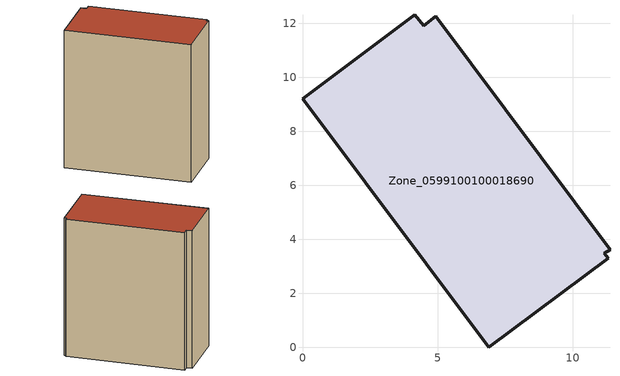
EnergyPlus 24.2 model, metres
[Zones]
Zone_0599100100018690
 floor ground (C_G): 4.49,11.9 4.94,12.25 11.38,3.62 11.16,3.48 11.31,3.29 6.9,0 0,9.21 4.16,12.32 z0
 wall outside (C_F): 4.94,12.25 4.49,11.9 4.16,12.32 0,9.21 6.9,0 11.31,3.29 11.16,3.48 11.38,3.62 4.94,12.25 z0:12.96
 roof outside (C_R): 11.16,3.48 11.38,3.62 4.94,12.25 4.49,11.9 4.16,12.32 0,9.21 6.9,0 11.31,3.29 z12.96
[BUILDING]
Pand.0599100100018690: North Axis=0; Terrain=City; Loads Convergence Tolerance Value=0.04; Temperature Convergence Tolerance Value=0.4; Solar Distribution=FullExterior; Maximum Number of Warmup Days=25; Minimum Number of Warmup Days=1
[Site:Location]
Rotterdam.The.Hague.AP_ZH_NLD Design_Conditions: Latitude=51.96; Longitude=4.45; Time Zone=1; Elevation=-4.5
[SITE:GROUNDTEMPERATURE:BUILDINGSURFACE]
18, 18, 18, 18, 18, 18, 18, 18, 18, 18, 18, 18
[MATERIAL] Thermal Absorptance=0.9; Solar Absorptance=0.7; Visible Absorptance=0.7
Name | Roughness | Thickness | Conductivity | Density | Specific Heat
G.TC.2015-2018 | MediumSmooth | 0.15 | 0.0428571 | 540 | 1210
F.TC.2015-2018 | Rough | 0.3 | 0.0666667 | 1920 | 840
R.TC.2015-2018 | MediumRough | 0.2 | 0.0333333 | 1500 | 1000
[CONSTRUCTION]
C_G: G.TC.2015-2018
C_F: F.TC.2015-2018
C_R: R.TC.2015-2018
[ZONE]
Zone_0599100100018690: Type=1; Multiplier=1; Ceiling Height=Autocalculate; Volume=Autocalculate; Floor Area=autocalculate; Part of Total Floor Area=Yes
[ZONEINFILTRATION:DESIGNFLOWRATE]
Infil_Zone_0599100100018690: Zone or ZoneList or Space or SpaceList=Zone_0599100100018690; Schedule=AlwaysOn; Design Flow Rate Calculation Method=Flow/Area; Flow Rate per Floor Area=0.0015; Constant Term Coefficient=1; Temperature Term Coefficient=0; Velocity Term Coefficient=0; Velocity Squared Term Coefficient=0
[HVACTEMPLATE:ZONE:IDEALLOADSAIRSYSTEM]
Zone_0599100100018690: Maximum Heating Supply Air Temperature=50; Minimum Cooling Supply Air Temperature=13; Maximum Heating Supply Air Humidity Ratio=0.0156; Minimum Cooling Supply Air Humidity Ratio=0.0077; Heating Limit=NoLimit; Cooling Limit=NoLimit; Dehumidification Control Type=ConstantSensibleHeatRatio; Cooling Sensible Heat Ratio=0.7; Dehumidification Setpoint=60; Humidification Control Type=None; Humidification Setpoint=30; Outdoor Air Method=None; Outdoor Air Flow Rate per Person=0.00944; Outdoor Air Flow Rate per Zone Floor Area=0; Outdoor Air Flow Rate per Zone=0; Demand Controlled Ventilation Type=None; Outdoor Air Economizer Type=NoEconomizer; Heat Recovery Type=None; Sensible Heat Recovery Effectiveness=0.7; Latent Heat Recovery Effectiveness=0.65
[ZONECONTROL:THERMOSTAT]
ThermostatControl_Zone_0599100100018690: Zone or ZoneList=Zone_0599100100018690; Control Type Schedule=DualSetpointControlType; Control 1=Thermostat_Zone_0599100100018690; Temperature Difference Between Cutout And Setpoint=0
[THERMOSTATSETPOINT:DUALSETPOINT]
Thermostat_Zone_0599100100018690: Heating Setpoint Temperature Schedule=HeatingSetpoint_Zone_0599100100018690; Cooling Setpoint Temperature Schedule=CoolingSetpoint_Zone_0599100100018690
[SCHEDULE:COMPACT]
HeatingSetpoint_Zone_0599100100018690: Through: 12/31, For: AllDays, Until: 24:00, 21
CoolingSetpoint_Zone_0599100100018690: Through: 12/31, For: AllDays, Until: 24:00, 24
DualSetpointControlType: Through: 12/31, For: AllDays, Until: 24:00, 4
AlwaysOn: Through: 12/31, For: AllDays, Until: 24:00, 1
